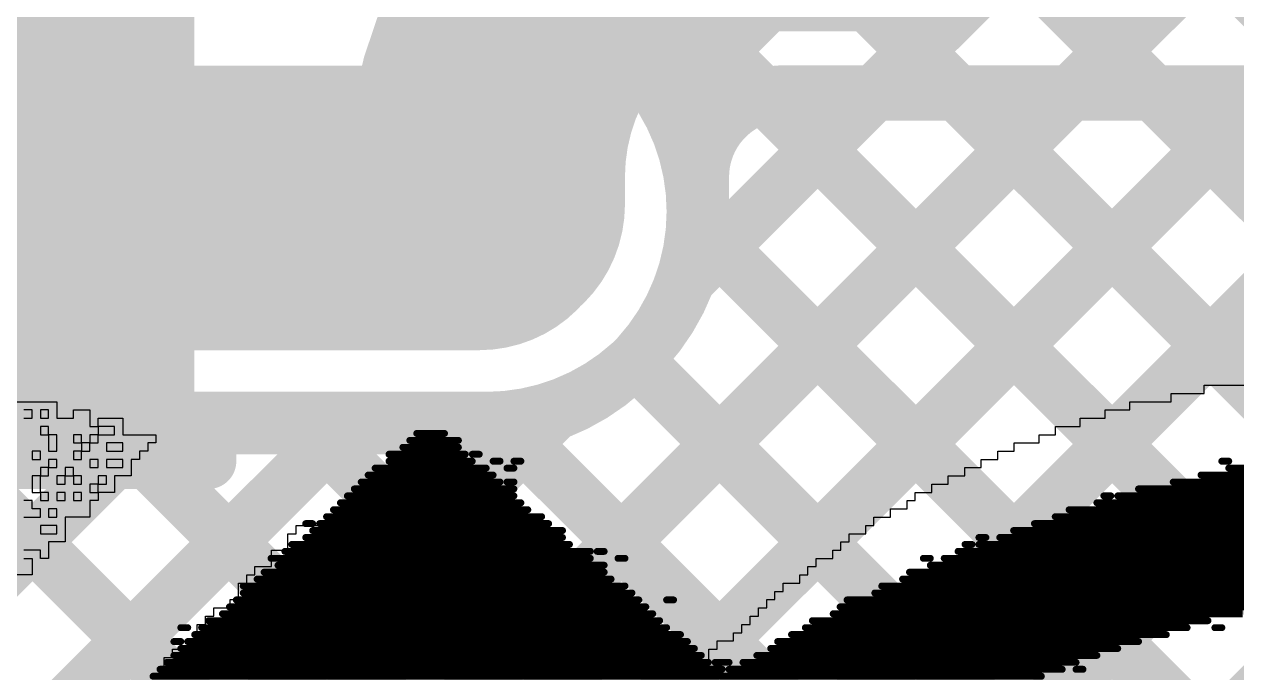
# Model space of a CAD drawing. Header units: millimetres. Extents: x 3.06 to 5.82, y 1.29 to 3.84.
# Drawn here: x 4.5384 to 4.7132, y 1.8055 to 1.899 of the extents above; entities that cross this region are included whole.
import ezdxf

# ---------------------------------------------------------------- set-up
doc = ezdxf.new("R2010")
doc.units = ezdxf.units.MM
doc.header["$MEASUREMENT"] = 0
for name, color, linetype in [('BottomLayer', 5, 'Continuous'), ('BottomOverlay', 54, 'Continuous'), ('BottomPaste', 16, 'Continuous'), ('BottomSolder', 6, 'Continuous'), ('MultiLayer', 9, 'Continuous'), ('TopLayer', 1, 'Continuous'), ('TopOverlay', 2, 'Continuous'), ('TopPaste', 8, 'Continuous'), ('TopSolder', 216, 'Continuous'), ('ViaHoleLayer', 16, 'Continuous')]:
    doc.layers.add(name, color=color, linetype=linetype)

# ---------------------------------------------------------------- blocks, each defined once
blk = doc.blocks.new('RES_0805_B_36')
at = {"layer": 'BottomLayer'}
for points in [[(-0.06, -0.025), (-0.02, -0.025), (-0.06, 0.025), (-0.02, 0.025)], [(0.02, -0.025), (0.06, -0.025), (0.02, 0.025), (0.06, 0.025)]]:
    blk.add_solid(points, dxfattribs=at)
at = {"layer": 'BottomOverlay', "const_width": 0.00787}
for points in [[(-0.065, 0.03), (-0.065, -0.03)], [(0.065, 0.03), (-0.065, 0.03)], [(0.065, 0.03), (0.065, -0.03)], [(0.065, -0.03), (-0.065, -0.03)]]:
    blk.add_lwpolyline(points, dxfattribs=at)
at = {"layer": 'BottomOverlay', "const_width": 0.00394}
for points in [[(-0.06697, 0.03, 1), (-0.06303, 0.03, 1)], [(-0.06697, 0.03, 1), (-0.06303, 0.03, 1)], [(0.06303, 0.03, 1), (0.06697, 0.03, 1)], [(0.06303, 0.03, 1), (0.06697, 0.03, 1)], [(-0.06697, -0.03, 1), (-0.06303, -0.03, 1)], [(-0.06697, -0.03, 1), (-0.06303, -0.03, 1)], [(0.06303, -0.03, 1), (0.06697, -0.03, 1)], [(0.06303, -0.03, 1), (0.06697, -0.03, 1)]]:
    blk.add_lwpolyline(points, format="xyb", close=True, dxfattribs=at)
at = {"layer": 'BottomPaste'}
for points in [[(-0.06, -0.025), (-0.02, -0.025), (-0.06, 0.025), (-0.02, 0.025)], [(0.02, -0.025), (0.06, -0.025), (0.02, 0.025), (0.06, 0.025)]]:
    blk.add_solid(points, dxfattribs=at)
at = {"layer": 'BottomSolder'}
for points in [[(-0.064, -0.029), (-0.016, -0.029), (-0.064, 0.029), (-0.016, 0.029)], [(0.016, -0.029), (0.064, -0.029), (0.016, 0.029), (0.064, 0.029)]]:
    blk.add_solid(points, dxfattribs=at)
blk = doc.blocks.new('SOT_23_53')
at = {"layer": 'TopLayer'}
for points in [[(-0.01614, 0.02126), (0.01614, 0.02126), (-0.01614, 0.05748), (0.01614, 0.05748)], [(-0.05354, -0.05748), (-0.02126, -0.05748), (-0.05354, -0.02126), (-0.02126, -0.02126)], [(0.02126, -0.05748), (0.05354, -0.05748), (0.02126, -0.02126), (0.05354, -0.02126)]]:
    blk.add_solid(points, dxfattribs=at)
at = {"layer": 'TopOverlay', "const_width": 0.00787}
for points in [[(-0.024, 0.034), (-0.063, 0.034)], [(-0.063, 0.034), (-0.063, -0.03)], [(0.063, 0.034), (0.024, 0.034)], [(0.063, 0.034), (0.063, -0.03)], [(0.013, -0.033), (-0.013, -0.033)]]:
    blk.add_lwpolyline(points, dxfattribs=at)
at = {"layer": 'TopOverlay'}
for points, const_width in [([(-0.06497, 0.034, 1), (-0.06103, 0.034, 1)], 0.00394), ([(-0.06497, 0.034, 1), (-0.06103, 0.034, 1)], 0.00394), ([(-0.02597, 0.034, 1), (-0.02203, 0.034, 1)], 0.00394), ([(0.02203, 0.034, 1), (0.02597, 0.034, 1)], 0.00394), ([(0.06103, 0.034, 1), (0.06497, 0.034, 1)], 0.00394), ([(0.06103, 0.034, 1), (0.06497, 0.034, 1)], 0.00394), ([(-0.06497, -0.03, 1), (-0.06103, -0.03, 1)], 0.00394), ([(0.06103, -0.03, 1), (0.06497, -0.03, 1)], 0.00394), ([(-0.01497, -0.033, 1), (-0.01103, -0.033, 1)], 0.00394), ([(0.01103, -0.033, 1), (0.01497, -0.033, 1)], 0.00394), ([(-0.06439, -0.045, 1), (-0.07161, -0.045, 1)], 0.01), ([(-0.07411, -0.045, 1), (-0.06911, -0.045, 1)], 0.005), ([(-0.06689, -0.045, 1), (-0.06189, -0.045, 1)], 0.005)]:
    blk.add_lwpolyline(points, format="xyb", close=True, dxfattribs=dict(at, const_width=const_width))
at = {"layer": 'TopPaste'}
for points in [[(-0.01614, 0.02126), (0.01614, 0.02126), (-0.01614, 0.05748), (0.01614, 0.05748)], [(-0.05354, -0.05748), (-0.02126, -0.05748), (-0.05354, -0.02126), (-0.02126, -0.02126)], [(0.02126, -0.05748), (0.05354, -0.05748), (0.02126, -0.02126), (0.05354, -0.02126)]]:
    blk.add_solid(points, dxfattribs=at)
at = {"layer": 'TopSolder'}
for points in [[(-0.02014, 0.01726), (0.02014, 0.01726), (-0.02014, 0.06148), (0.02014, 0.06148)], [(-0.05754, -0.06148), (-0.01726, -0.06148), (-0.05754, -0.01726), (-0.01726, -0.01726)], [(0.01726, -0.06148), (0.05754, -0.06148), (0.01726, -0.01726), (0.05754, -0.01726)]]:
    blk.add_solid(points, dxfattribs=at)

msp = doc.modelspace()

# ---------------------------------------------------------------- linework, layer by layer
at = {"layer": 'BottomLayer'}
for points, const_width in [([(4.57707, 1.9566), (5.02512, 1.50855)], 0.008), ([(4.60535, 1.9566), (5.0392, 1.52276)], 0.008), ([(4.61591, 1.90062), (4.67189, 1.9566)], 0.008), ([(4.63093, 1.88735), (4.70017, 1.9566)], 0.008), ([(4.63306, 1.8612), (4.72846, 1.9566)], 0.008), ([(4.63364, 1.9566), (5.06424, 1.526)], 0.008), ([(4.66192, 1.9566), (5.09252, 1.526)], 0.008), ([(4.50056, 1.70042), (4.74713, 1.94698)], 0.008), ([(4.51292, 1.68449), (4.75925, 1.93082)], 0.008), ([(4.52061, 1.66389), (4.78071, 1.924)], 0.008), ([(4.522, 1.60872), (4.83728, 1.924)], 0.008), ([(4.522, 1.637), (4.809, 1.924)], 0.008), ([(4.534, 1.872), (4.604, 1.872)], 0.04), ([(4.63496, 1.87042), (5.02655, 1.47884)], 0.008), ([(4.62646, 1.85064), (5.0091, 1.468)], 0.008), ([(4.48408, 1.71222), (4.6148, 1.84294)], 0.008), ([(4.46275, 1.71917), (4.58458, 1.841)], 0.008), ([(4.565, 1.841), (4.604, 1.841)], 0.008), ([(4.565, 1.836), (4.565, 1.841)], 0.008), ([(4.57953, 1.841), (4.95253, 1.468)], 0.008), ([(4.60761, 1.84121), (4.98082, 1.468)], 0.008), ([(4.43529, 1.72), (4.55129, 1.836)], 0.008), ([(4.503, 1.836), (4.565, 1.836)], 0.008), ([(4.52796, 1.836), (4.89596, 1.468)], 0.008), ([(4.55625, 1.836), (4.92425, 1.468)], 0.008)]:
    msp.add_lwpolyline(points, dxfattribs=dict(at, const_width=const_width))
at = {"layer": 'BottomLayer', "const_width": 0.008}
for points in [[(4.604, 1.903, -0.414214), (4.635, 1.872)], [(4.635, 1.872, -0.414214), (4.604, 1.841)]]:
    msp.add_lwpolyline(points, format="xyb", dxfattribs=at)
at = {"layer": 'BottomLayer'}
for points, const_width in [([(4.61391, 1.90062, 1), (4.61791, 1.90062, 1)], 0.004), ([(4.524, 1.872, 1), (4.544, 1.872, 1)], 0.02), ([(4.594, 1.872, 1), (4.614, 1.872, 1)], 0.02), ([(4.62893, 1.88735, 1), (4.63293, 1.88735, 1)], 0.004), ([(4.59909, 1.873, 1), (4.61091, 1.873, 1)], 0.01181), ([(4.633, 1.872, 1), (4.637, 1.872, 1)], 0.004), ([(4.633, 1.872, 1), (4.637, 1.872, 1)], 0.004), ([(4.63296, 1.87042, 1), (4.63696, 1.87042, 1)], 0.004), ([(4.63106, 1.8612, 1), (4.63506, 1.8612, 1)], 0.004), ([(4.62446, 1.85064, 1), (4.62846, 1.85064, 1)], 0.004), ([(4.6128, 1.84294, 1), (4.6168, 1.84294, 1)], 0.004), ([(4.563, 1.841, 1), (4.567, 1.841, 1)], 0.004), ([(4.563, 1.841, 1), (4.567, 1.841, 1)], 0.004), ([(4.57753, 1.841, 1), (4.58153, 1.841, 1)], 0.004), ([(4.58258, 1.841, 1), (4.58658, 1.841, 1)], 0.004), ([(4.602, 1.841, 1), (4.606, 1.841, 1)], 0.004), ([(4.602, 1.841, 1), (4.606, 1.841, 1)], 0.004), ([(4.60561, 1.84121, 1), (4.60961, 1.84121, 1)], 0.004), ([(4.54929, 1.836, 1), (4.55329, 1.836, 1)], 0.004), ([(4.55425, 1.836, 1), (4.55825, 1.836, 1)], 0.004), ([(4.563, 1.836, 1), (4.567, 1.836, 1)], 0.004), ([(4.563, 1.836, 1), (4.567, 1.836, 1)], 0.004)]:
    msp.add_lwpolyline(points, format="xyb", close=True, dxfattribs=dict(at, const_width=const_width))
at = {"layer": 'BottomOverlay', "const_width": 0.001}
for points in [[(4.595, 1.84), (4.599, 1.84)], [(4.593, 1.838), (4.601, 1.838)], [(4.594, 1.839), (4.601, 1.839)], [(4.591, 1.837), (4.602, 1.837)], [(4.591, 1.836), (4.603, 1.836)], [(4.603, 1.837), (4.604, 1.837)], [(4.606, 1.836), (4.607, 1.836)], [(4.609, 1.836), (4.61, 1.836)], [(4.711, 1.836), (4.712, 1.836)], [(4.588, 1.834), (4.606, 1.834)], [(4.589, 1.835), (4.605, 1.835)], [(4.608, 1.835), (4.609, 1.835)], [(4.708, 1.834), (4.813, 1.834)], [(4.712, 1.835), (4.809, 1.835)], [(4.587, 1.833), (4.607, 1.833)], [(4.608, 1.833), (4.609, 1.833)], [(4.704, 1.833), (4.817, 1.833)], [(4.585, 1.831), (4.609, 1.831)], [(4.586, 1.832), (4.609, 1.832)], [(4.694, 1.831), (4.695, 1.831)], [(4.696, 1.831), (4.825, 1.831)], [(4.699, 1.832), (4.821, 1.832)], [(4.583, 1.829), (4.611, 1.829)], [(4.584, 1.83), (4.61, 1.83)], [(4.689, 1.829), (4.831, 1.829)], [(4.693, 1.83), (4.828, 1.83)], [(4.579, 1.827), (4.58, 1.827)], [(4.581, 1.827), (4.614, 1.827)], [(4.582, 1.828), (4.613, 1.828)], [(4.684, 1.827), (4.837, 1.827)], [(4.687, 1.828), (4.835, 1.828)], [(4.58, 1.826), (4.616, 1.826)], [(4.681, 1.826), (4.839, 1.826)], [(4.577, 1.824), (4.617, 1.824)], [(4.579, 1.825), (4.616, 1.825)], [(4.674, 1.824), (4.675, 1.824)], [(4.676, 1.825), (4.677, 1.825)], [(4.676, 1.824), (4.845, 1.824)], [(4.679, 1.825), (4.842, 1.825)], [(4.574, 1.822), (4.62, 1.822)], [(4.576, 1.823), (4.62, 1.823)], [(4.621, 1.823), (4.622, 1.823)], [(4.624, 1.822), (4.625, 1.822)], [(4.668, 1.822), (4.669, 1.822)], [(4.671, 1.822), (4.85, 1.822)], [(4.673, 1.823), (4.848, 1.823)], [(4.573, 1.82), (4.622, 1.82)], [(4.575, 1.821), (4.622, 1.821)], [(4.666, 1.82), (4.855, 1.82)], [(4.669, 1.821), (4.852, 1.821)], [(4.572, 1.819), (4.623, 1.819)], [(4.665, 1.819), (4.747, 1.819)], [(4.57, 1.818), (4.625, 1.818)], [(4.57, 1.817), (4.626, 1.817)], [(4.661, 1.817), (4.73, 1.817)], [(4.662, 1.818), (4.738, 1.818)], [(4.568, 1.815), (4.628, 1.815)], [(4.569, 1.816), (4.627, 1.816)], [(4.631, 1.816), (4.632, 1.816)], [(4.656, 1.815), (4.718, 1.815)], [(4.657, 1.816), (4.723, 1.816)], [(4.565, 1.813), (4.63, 1.813)], [(4.567, 1.814), (4.629, 1.814)], [(4.652, 1.813), (4.709, 1.813)], [(4.655, 1.814), (4.714, 1.814)], [(4.561, 1.812), (4.562, 1.812)], [(4.564, 1.812), (4.631, 1.812)], [(4.651, 1.812), (4.706, 1.812)], [(4.71, 1.812), (4.711, 1.812)], [(4.56, 1.81), (4.561, 1.81)], [(4.562, 1.81), (4.634, 1.81)], [(4.563, 1.811), (4.633, 1.811)], [(4.647, 1.81), (4.699, 1.81)], [(4.649, 1.811), (4.703, 1.811)], [(4.56, 1.808), (4.636, 1.808)], [(4.561, 1.809), (4.635, 1.809)], [(4.644, 1.808), (4.693, 1.808)], [(4.646, 1.809), (4.696, 1.809)], [(4.558, 1.806), (4.639, 1.806)], [(4.559, 1.807), (4.637, 1.807)], [(4.638, 1.807), (4.64, 1.807)], [(4.64, 1.806), (4.688, 1.806)], [(4.642, 1.807), (4.69, 1.807)], [(4.69, 1.806), (4.691, 1.806)], [(4.557, 1.805), (4.685, 1.805)]]:
    msp.add_lwpolyline(points, dxfattribs=at)
at = {"layer": 'BottomOverlay', "const_width": 0.0005}
for points in [[(4.59475, 1.84, 1), (4.59525, 1.84, 1)], [(4.59875, 1.84, 1), (4.59925, 1.84, 1)], [(4.59275, 1.838, 1), (4.59325, 1.838, 1)], [(4.59375, 1.839, 1), (4.59425, 1.839, 1)], [(4.60075, 1.839, 1), (4.60125, 1.839, 1)], [(4.60075, 1.838, 1), (4.60125, 1.838, 1)], [(4.59075, 1.837, 1), (4.59125, 1.837, 1)], [(4.59075, 1.836, 1), (4.59125, 1.836, 1)], [(4.60175, 1.837, 1), (4.60225, 1.837, 1)], [(4.60275, 1.837, 1), (4.60325, 1.837, 1)], [(4.60275, 1.836, 1), (4.60325, 1.836, 1)], [(4.60375, 1.837, 1), (4.60425, 1.837, 1)], [(4.60575, 1.836, 1), (4.60625, 1.836, 1)], [(4.60675, 1.836, 1), (4.60725, 1.836, 1)], [(4.60875, 1.836, 1), (4.60925, 1.836, 1)], [(4.60975, 1.836, 1), (4.61025, 1.836, 1)], [(4.71075, 1.836, 1), (4.71125, 1.836, 1)], [(4.71175, 1.836, 1), (4.71225, 1.836, 1)], [(4.58775, 1.834, 1), (4.58825, 1.834, 1)], [(4.58875, 1.835, 1), (4.58925, 1.835, 1)], [(4.60475, 1.835, 1), (4.60525, 1.835, 1)], [(4.60575, 1.834, 1), (4.60625, 1.834, 1)], [(4.60775, 1.835, 1), (4.60825, 1.835, 1)], [(4.60875, 1.835, 1), (4.60925, 1.835, 1)], [(4.70775, 1.834, 1), (4.70825, 1.834, 1)], [(4.71175, 1.835, 1), (4.71225, 1.835, 1)], [(4.58675, 1.833, 1), (4.58725, 1.833, 1)], [(4.60675, 1.833, 1), (4.60725, 1.833, 1)], [(4.60775, 1.833, 1), (4.60825, 1.833, 1)], [(4.60875, 1.833, 1), (4.60925, 1.833, 1)], [(4.70375, 1.833, 1), (4.70425, 1.833, 1)], [(4.58475, 1.831, 1), (4.58525, 1.831, 1)], [(4.58575, 1.832, 1), (4.58625, 1.832, 1)], [(4.60875, 1.832, 1), (4.60925, 1.832, 1)], [(4.60875, 1.831, 1), (4.60925, 1.831, 1)], [(4.69375, 1.831, 1), (4.69425, 1.831, 1)], [(4.69475, 1.831, 1), (4.69525, 1.831, 1)], [(4.69575, 1.831, 1), (4.69625, 1.831, 1)], [(4.69875, 1.832, 1), (4.69925, 1.832, 1)], [(4.58275, 1.829, 1), (4.58325, 1.829, 1)], [(4.58375, 1.83, 1), (4.58425, 1.83, 1)], [(4.60975, 1.83, 1), (4.61025, 1.83, 1)], [(4.61075, 1.829, 1), (4.61125, 1.829, 1)], [(4.68875, 1.829, 1), (4.68925, 1.829, 1)], [(4.69275, 1.83, 1), (4.69325, 1.83, 1)], [(4.57875, 1.827, 1), (4.57925, 1.827, 1)], [(4.57975, 1.827, 1), (4.58025, 1.827, 1)], [(4.58075, 1.827, 1), (4.58125, 1.827, 1)], [(4.58175, 1.828, 1), (4.58225, 1.828, 1)], [(4.61275, 1.828, 1), (4.61325, 1.828, 1)], [(4.61375, 1.827, 1), (4.61425, 1.827, 1)], [(4.68375, 1.827, 1), (4.68425, 1.827, 1)], [(4.68675, 1.828, 1), (4.68725, 1.828, 1)], [(4.57975, 1.826, 1), (4.58025, 1.826, 1)], [(4.61575, 1.826, 1), (4.61625, 1.826, 1)], [(4.68075, 1.826, 1), (4.68125, 1.826, 1)], [(4.57675, 1.824, 1), (4.57725, 1.824, 1)], [(4.57875, 1.825, 1), (4.57925, 1.825, 1)], [(4.61575, 1.825, 1), (4.61625, 1.825, 1)], [(4.61675, 1.824, 1), (4.61725, 1.824, 1)], [(4.67375, 1.824, 1), (4.67425, 1.824, 1)], [(4.67475, 1.824, 1), (4.67525, 1.824, 1)], [(4.67575, 1.825, 1), (4.67625, 1.825, 1)], [(4.67575, 1.824, 1), (4.67625, 1.824, 1)], [(4.67675, 1.825, 1), (4.67725, 1.825, 1)], [(4.67875, 1.825, 1), (4.67925, 1.825, 1)], [(4.57375, 1.822, 1), (4.57425, 1.822, 1)], [(4.57575, 1.823, 1), (4.57625, 1.823, 1)], [(4.61975, 1.823, 1), (4.62025, 1.823, 1)], [(4.61975, 1.822, 1), (4.62025, 1.822, 1)], [(4.62075, 1.823, 1), (4.62125, 1.823, 1)], [(4.62175, 1.823, 1), (4.62225, 1.823, 1)], [(4.62375, 1.822, 1), (4.62425, 1.822, 1)], [(4.62475, 1.822, 1), (4.62525, 1.822, 1)], [(4.66775, 1.822, 1), (4.66825, 1.822, 1)], [(4.66875, 1.822, 1), (4.66925, 1.822, 1)], [(4.67075, 1.822, 1), (4.67125, 1.822, 1)], [(4.67275, 1.823, 1), (4.67325, 1.823, 1)], [(4.57275, 1.82, 1), (4.57325, 1.82, 1)], [(4.57475, 1.821, 1), (4.57525, 1.821, 1)], [(4.62175, 1.821, 1), (4.62225, 1.821, 1)], [(4.62175, 1.82, 1), (4.62225, 1.82, 1)], [(4.66575, 1.82, 1), (4.66625, 1.82, 1)], [(4.66875, 1.821, 1), (4.66925, 1.821, 1)], [(4.57175, 1.819, 1), (4.57225, 1.819, 1)], [(4.62275, 1.819, 1), (4.62325, 1.819, 1)], [(4.66475, 1.819, 1), (4.66525, 1.819, 1)], [(4.56975, 1.818, 1), (4.57025, 1.818, 1)], [(4.56975, 1.817, 1), (4.57025, 1.817, 1)], [(4.62475, 1.818, 1), (4.62525, 1.818, 1)], [(4.62575, 1.817, 1), (4.62625, 1.817, 1)], [(4.66075, 1.817, 1), (4.66125, 1.817, 1)], [(4.66175, 1.818, 1), (4.66225, 1.818, 1)], [(4.56775, 1.815, 1), (4.56825, 1.815, 1)], [(4.56875, 1.816, 1), (4.56925, 1.816, 1)], [(4.62675, 1.816, 1), (4.62725, 1.816, 1)], [(4.62775, 1.815, 1), (4.62825, 1.815, 1)], [(4.63075, 1.816, 1), (4.63125, 1.816, 1)], [(4.63175, 1.816, 1), (4.63225, 1.816, 1)], [(4.65575, 1.815, 1), (4.65625, 1.815, 1)], [(4.65675, 1.816, 1), (4.65725, 1.816, 1)], [(4.56475, 1.813, 1), (4.56525, 1.813, 1)], [(4.56675, 1.814, 1), (4.56725, 1.814, 1)], [(4.62875, 1.814, 1), (4.62925, 1.814, 1)], [(4.62975, 1.813, 1), (4.63025, 1.813, 1)], [(4.65175, 1.813, 1), (4.65225, 1.813, 1)], [(4.65475, 1.814, 1), (4.65525, 1.814, 1)], [(4.70875, 1.813, 1), (4.70925, 1.813, 1)], [(4.56075, 1.812, 1), (4.56125, 1.812, 1)], [(4.56175, 1.812, 1), (4.56225, 1.812, 1)], [(4.56375, 1.812, 1), (4.56425, 1.812, 1)], [(4.63075, 1.812, 1), (4.63125, 1.812, 1)], [(4.65075, 1.812, 1), (4.65125, 1.812, 1)], [(4.70575, 1.812, 1), (4.70625, 1.812, 1)], [(4.70975, 1.812, 1), (4.71025, 1.812, 1)], [(4.71075, 1.812, 1), (4.71125, 1.812, 1)], [(4.55975, 1.81, 1), (4.56025, 1.81, 1)], [(4.56075, 1.81, 1), (4.56125, 1.81, 1)], [(4.56175, 1.81, 1), (4.56225, 1.81, 1)], [(4.56275, 1.811, 1), (4.56325, 1.811, 1)], [(4.63275, 1.811, 1), (4.63325, 1.811, 1)], [(4.63375, 1.81, 1), (4.63425, 1.81, 1)], [(4.64675, 1.81, 1), (4.64725, 1.81, 1)], [(4.64875, 1.811, 1), (4.64925, 1.811, 1)], [(4.69875, 1.81, 1), (4.69925, 1.81, 1)], [(4.70275, 1.811, 1), (4.70325, 1.811, 1)], [(4.55975, 1.808, 1), (4.56025, 1.808, 1)], [(4.56075, 1.809, 1), (4.56125, 1.809, 1)], [(4.63475, 1.809, 1), (4.63525, 1.809, 1)], [(4.63575, 1.808, 1), (4.63625, 1.808, 1)], [(4.64375, 1.808, 1), (4.64425, 1.808, 1)], [(4.64575, 1.809, 1), (4.64625, 1.809, 1)], [(4.69275, 1.808, 1), (4.69325, 1.808, 1)], [(4.69575, 1.809, 1), (4.69625, 1.809, 1)], [(4.55775, 1.806, 1), (4.55825, 1.806, 1)], [(4.55875, 1.807, 1), (4.55925, 1.807, 1)], [(4.63675, 1.807, 1), (4.63725, 1.807, 1)], [(4.63775, 1.807, 1), (4.63825, 1.807, 1)], [(4.63875, 1.806, 1), (4.63925, 1.806, 1)], [(4.63975, 1.807, 1), (4.64025, 1.807, 1)], [(4.63975, 1.806, 1), (4.64025, 1.806, 1)], [(4.64175, 1.807, 1), (4.64225, 1.807, 1)], [(4.68775, 1.806, 1), (4.68825, 1.806, 1)], [(4.68975, 1.807, 1), (4.69025, 1.807, 1)], [(4.68975, 1.806, 1), (4.69025, 1.806, 1)], [(4.69075, 1.806, 1), (4.69125, 1.806, 1)], [(4.55675, 1.805, 1), (4.55725, 1.805, 1)], [(4.68475, 1.805, 1), (4.68525, 1.805, 1)]]:
    msp.add_lwpolyline(points, format="xyb", close=True, dxfattribs=at)
at = {"layer": 'BottomSolder', "const_width": 0.01581}
msp.add_lwpolyline([(4.59709, 1.873, 1), (4.61291, 1.873, 1)], format="xyb", close=True, dxfattribs=at)
at = {"layer": 'MultiLayer', "const_width": 0.01181}
msp.add_lwpolyline([(4.59909, 1.873, 1), (4.61091, 1.873, 1)], format="xyb", close=True, dxfattribs=at)
at = {"layer": 'TopLayer'}
for points, const_width in [([(4.605, 1.877, -0.414214), (4.64809, 1.92009)], 0.04), ([(4.636, 1.877, -0.414214), (4.64809, 1.88909)], 0.008), ([(4.636, 1.873, -0.414214), (4.605, 1.842)], 0.008), ([(4.636, 1.873, -0.414214), (4.605, 1.842)], 0.008)]:
    msp.add_lwpolyline(points, format="xyb", dxfattribs=dict(at, const_width=const_width))
for points, const_width in [([(4.30628, 1.393), (4.84252, 1.92924)], 0.008), ([(4.605, 1.873), (4.605, 1.877)], 0.04), ([(4.19239, 1.39224), (4.68923, 1.88909)], 0.008), ([(4.21243, 1.384), (4.71751, 1.88909)], 0.008), ([(4.24971, 1.393), (4.74571, 1.889)], 0.008), ([(4.278, 1.393), (4.774, 1.889)], 0.008), ([(4.508, 1.873), (4.605, 1.873)], 0.04), ([(4.63406, 1.8622), (4.66095, 1.88909)], 0.008), ([(4.64499, 1.88868), (5.02512, 1.50855)], 0.008), ([(4.64809, 1.88909), (4.719, 1.88909)], 0.008), ([(4.67287, 1.88909), (5.0392, 1.52276)], 0.008), ([(4.70115, 1.88909), (5.06824, 1.52199)], 0.008), ([(4.636, 1.873), (4.636, 1.877)], 0.008), ([(4.63581, 1.86957), (5.022, 1.48338)], 0.008), ([(4.62647, 1.85063), (5.022, 1.4551)], 0.008), ([(4.17099, 1.39913), (4.6158, 1.84394)], 0.008), ([(4.09929, 1.384), (4.55729, 1.842)], 0.008), ([(4.12758, 1.384), (4.58558, 1.842)], 0.008), ([(4.508, 1.842), (4.605, 1.842)], 0.008), ([(4.52196, 1.842), (4.97096, 1.393)], 0.008), ([(4.55025, 1.842), (4.99925, 1.393)], 0.008), ([(4.57853, 1.842), (5.022, 1.39853)], 0.008), ([(4.60677, 1.84205), (5.022, 1.42682)], 0.008)]:
    msp.add_lwpolyline(points, dxfattribs=dict(at, const_width=const_width))
for points, const_width in [([(4.595, 1.877, 1), (4.615, 1.877, 1)], 0.02), ([(4.595, 1.877, 1), (4.615, 1.877, 1)], 0.02), ([(4.595, 1.873, 1), (4.615, 1.873, 1)], 0.02), ([(4.595, 1.873, 1), (4.615, 1.873, 1)], 0.02), ([(4.64299, 1.88868, 1), (4.64699, 1.88868, 1)], 0.004), ([(4.64609, 1.88909, 1), (4.65009, 1.88909, 1)], 0.004), ([(4.64609, 1.88909, 1), (4.65009, 1.88909, 1)], 0.004), ([(4.65895, 1.88909, 1), (4.66295, 1.88909, 1)], 0.004), ([(4.67087, 1.88909, 1), (4.67487, 1.88909, 1)], 0.004), ([(4.68723, 1.88909, 1), (4.69123, 1.88909, 1)], 0.004), ([(4.69915, 1.88909, 1), (4.70315, 1.88909, 1)], 0.004), ([(4.59909, 1.873, 1), (4.61091, 1.873, 1)], 0.01181), ([(4.634, 1.877, 1), (4.638, 1.877, 1)], 0.004), ([(4.634, 1.877, 1), (4.638, 1.877, 1)], 0.004), ([(4.634, 1.873, 1), (4.638, 1.873, 1)], 0.004), ([(4.634, 1.873, 1), (4.638, 1.873, 1)], 0.004), ([(4.634, 1.873, 1), (4.638, 1.873, 1)], 0.004), ([(4.63381, 1.86957, 1), (4.63781, 1.86957, 1)], 0.004), ([(4.63206, 1.8622, 1), (4.63606, 1.8622, 1)], 0.004), ([(4.62447, 1.85063, 1), (4.62847, 1.85063, 1)], 0.004), ([(4.6138, 1.84394, 1), (4.6178, 1.84394, 1)], 0.004), ([(4.54825, 1.842, 1), (4.55225, 1.842, 1)], 0.004), ([(4.55529, 1.842, 1), (4.55929, 1.842, 1)], 0.004), ([(4.57653, 1.842, 1), (4.58053, 1.842, 1)], 0.004), ([(4.58358, 1.842, 1), (4.58758, 1.842, 1)], 0.004), ([(4.603, 1.842, 1), (4.607, 1.842, 1)], 0.004), ([(4.603, 1.842, 1), (4.607, 1.842, 1)], 0.004), ([(4.603, 1.842, 1), (4.607, 1.842, 1)], 0.004), ([(4.60477, 1.84205, 1), (4.60877, 1.84205, 1)], 0.004)]:
    msp.add_lwpolyline(points, format="xyb", close=True, dxfattribs=dict(at, const_width=const_width))
at = {"layer": 'TopOverlay'}
for p, q in [((4.70845, 1.84577), (4.70845, 1.84696)), ((4.70845, 1.84696), (4.7144, 1.84696)), ((4.70369, 1.84458), (4.70369, 1.84577)), ((4.70369, 1.84577), (4.70845, 1.84577)), ((4.5372, 1.84458), (4.54314, 1.84458)), ((4.53958, 1.84339), (4.53839, 1.84339)), ((4.53958, 1.8422), (4.53958, 1.84339)), ((4.54195, 1.84339), (4.54077, 1.84339)), ((4.54077, 1.84339), (4.54077, 1.8422)), ((4.54195, 1.8422), (4.54195, 1.84339)), ((4.54314, 1.84458), (4.54314, 1.84339)), ((4.54314, 1.84339), (4.54314, 1.8422)), ((4.54552, 1.8422), (4.54552, 1.84339)), ((4.54552, 1.84339), (4.5479, 1.84339)), ((4.5479, 1.84339), (4.5479, 1.8422)), ((4.69418, 1.8422), (4.69418, 1.84339)), ((4.69418, 1.84339), (4.69775, 1.84339)), ((4.69775, 1.84339), (4.69775, 1.84458)), ((4.69775, 1.84458), (4.70369, 1.84458)), ((4.53839, 1.8422), (4.53958, 1.8422)), ((4.54077, 1.8422), (4.54195, 1.8422)), ((4.54314, 1.8422), (4.54552, 1.8422)), ((4.5479, 1.8422), (4.5479, 1.84101)), ((4.54909, 1.84101), (4.54909, 1.8422)), ((4.54909, 1.8422), (4.55266, 1.8422)), ((4.55266, 1.8422), (4.55266, 1.84101)), ((4.69061, 1.84101), (4.69061, 1.8422)), ((4.69061, 1.8422), (4.69418, 1.8422)), ((4.54195, 1.84101), (4.54077, 1.84101)), ((4.54077, 1.84101), (4.54077, 1.83982)), ((4.54077, 1.83982), (4.54195, 1.83982)), ((4.54195, 1.83982), (4.54195, 1.84101)), ((4.54195, 1.83982), (4.54195, 1.83864)), ((4.54314, 1.83982), (4.54195, 1.83982)), ((4.54314, 1.83864), (4.54314, 1.83982)), ((4.54671, 1.83982), (4.54552, 1.83982)), ((4.54552, 1.83982), (4.54552, 1.83864)), ((4.54671, 1.83864), (4.54671, 1.83982)), ((4.5479, 1.84101), (4.54909, 1.84101)), ((4.54909, 1.83982), (4.5479, 1.83982)), ((4.5479, 1.83982), (4.5479, 1.83864)), ((4.54909, 1.84101), (4.54909, 1.83982)), ((4.55147, 1.84101), (4.54909, 1.84101)), ((4.54909, 1.83982), (4.55147, 1.83982)), ((4.54909, 1.83864), (4.54909, 1.83982)), ((4.55147, 1.83982), (4.55147, 1.84101)), ((4.55266, 1.84101), (4.55266, 1.83982)), ((4.55266, 1.83982), (4.55742, 1.83982)), ((4.55742, 1.83982), (4.55742, 1.83864)), ((4.68467, 1.83864), (4.68467, 1.83982)), ((4.68467, 1.83982), (4.68704, 1.83982)), ((4.68704, 1.83982), (4.68704, 1.84101)), ((4.68704, 1.84101), (4.69061, 1.84101)), ((4.54195, 1.83864), (4.54195, 1.83745)), ((4.54314, 1.83745), (4.54314, 1.83864)), ((4.54552, 1.83864), (4.54671, 1.83864)), ((4.54671, 1.83864), (4.54671, 1.83745)), ((4.5479, 1.83864), (4.54671, 1.83864)), ((4.5479, 1.83864), (4.54909, 1.83864)), ((4.5479, 1.83745), (4.5479, 1.83864)), ((4.55266, 1.83864), (4.55028, 1.83864)), ((4.55028, 1.83864), (4.55028, 1.83745)), ((4.55266, 1.83745), (4.55266, 1.83864)), ((4.55742, 1.83864), (4.55623, 1.83864)), ((4.55623, 1.83864), (4.55623, 1.83745)), ((4.6811, 1.83745), (4.6811, 1.83864)), ((4.6811, 1.83864), (4.68467, 1.83864)), ((4.54077, 1.83745), (4.53958, 1.83745)), ((4.53958, 1.83745), (4.53958, 1.83626)), ((4.53958, 1.83626), (4.54077, 1.83626)), ((4.54077, 1.83626), (4.54077, 1.83745)), ((4.54195, 1.83745), (4.54314, 1.83745)), ((4.54314, 1.83626), (4.54195, 1.83626)), ((4.54195, 1.83626), (4.54195, 1.83507)), ((4.54314, 1.83507), (4.54314, 1.83626)), ((4.54671, 1.83745), (4.54552, 1.83745)), ((4.54552, 1.83745), (4.54552, 1.83626)), ((4.54552, 1.83626), (4.54671, 1.83626)), ((4.54671, 1.83745), (4.5479, 1.83745)), ((4.54671, 1.83626), (4.54671, 1.83745)), ((4.54909, 1.83626), (4.5479, 1.83626)), ((4.5479, 1.83626), (4.5479, 1.83507)), ((4.54909, 1.83507), (4.54909, 1.83626)), ((4.55028, 1.83745), (4.55266, 1.83745)), ((4.55266, 1.83626), (4.55028, 1.83626)), ((4.55028, 1.83626), (4.55028, 1.83507)), ((4.55266, 1.83507), (4.55266, 1.83626)), ((4.55504, 1.83626), (4.55385, 1.83626)), ((4.55385, 1.83626), (4.55385, 1.83507)), ((4.55623, 1.83745), (4.55504, 1.83745)), ((4.55504, 1.83745), (4.55504, 1.83626)), ((4.67634, 1.83507), (4.67634, 1.83626)), ((4.67634, 1.83626), (4.67872, 1.83626)), ((4.67872, 1.83626), (4.67872, 1.83745)), ((4.67872, 1.83745), (4.6811, 1.83745)), ((4.54195, 1.83507), (4.54077, 1.83507)), ((4.54077, 1.83507), (4.54077, 1.83388)), ((4.54195, 1.83507), (4.54314, 1.83507)), ((4.54195, 1.83388), (4.54195, 1.83507)), ((4.54552, 1.83507), (4.54433, 1.83507)), ((4.54433, 1.83507), (4.54433, 1.83388)), ((4.54552, 1.83388), (4.54552, 1.83507)), ((4.5479, 1.83507), (4.54909, 1.83507)), ((4.55028, 1.83507), (4.55266, 1.83507)), ((4.55385, 1.83507), (4.55385, 1.83388)), ((4.67396, 1.83388), (4.67396, 1.83507)), ((4.67396, 1.83507), (4.67634, 1.83507)), ((4.54077, 1.83388), (4.53958, 1.83388)), ((4.53958, 1.83388), (4.53958, 1.83269)), ((4.54077, 1.83388), (4.54195, 1.83388)), ((4.54077, 1.83269), (4.54077, 1.83388)), ((4.54433, 1.83388), (4.54314, 1.83388)), ((4.54314, 1.83388), (4.54314, 1.83269)), ((4.54433, 1.83388), (4.54552, 1.83388)), ((4.54433, 1.83269), (4.54433, 1.83388)), ((4.54552, 1.83388), (4.54552, 1.83269)), ((4.54671, 1.83388), (4.54552, 1.83388)), ((4.54671, 1.83269), (4.54671, 1.83388)), ((4.55028, 1.83388), (4.54909, 1.83388)), ((4.54909, 1.83388), (4.54909, 1.83269)), ((4.55028, 1.83269), (4.55028, 1.83388)), ((4.55385, 1.83388), (4.55147, 1.83388)), ((4.55147, 1.83388), (4.55147, 1.83269)), ((4.67158, 1.83269), (4.67158, 1.83388)), ((4.67158, 1.83388), (4.67396, 1.83388)), ((4.53958, 1.83269), (4.53958, 1.8315)), ((4.53958, 1.8315), (4.54077, 1.8315)), ((4.54077, 1.8315), (4.54077, 1.83269)), ((4.54077, 1.8315), (4.54077, 1.83031)), ((4.54195, 1.8315), (4.54077, 1.8315)), ((4.54195, 1.83031), (4.54195, 1.8315)), ((4.54314, 1.83269), (4.54433, 1.83269)), ((4.54433, 1.8315), (4.54314, 1.8315)), ((4.54314, 1.8315), (4.54314, 1.83031)), ((4.54433, 1.83031), (4.54433, 1.8315)), ((4.54552, 1.83269), (4.54671, 1.83269)), ((4.54671, 1.8315), (4.54552, 1.8315)), ((4.54552, 1.8315), (4.54552, 1.83031)), ((4.54671, 1.83031), (4.54671, 1.8315)), ((4.54909, 1.83269), (4.5479, 1.83269)), ((4.5479, 1.83269), (4.5479, 1.8315)), ((4.5479, 1.8315), (4.54909, 1.8315)), ((4.54909, 1.8315), (4.54909, 1.83269)), ((4.54909, 1.83269), (4.55028, 1.83269)), ((4.55147, 1.8315), (4.54909, 1.8315)), ((4.54909, 1.8315), (4.54909, 1.83031)), ((4.55147, 1.83269), (4.55147, 1.8315)), ((4.66683, 1.83031), (4.66683, 1.8315)), ((4.66683, 1.8315), (4.66921, 1.8315)), ((4.66921, 1.8315), (4.66921, 1.83269)), ((4.66921, 1.83269), (4.67158, 1.83269)), ((4.53958, 1.83031), (4.53839, 1.83031)), ((4.53958, 1.82912), (4.53958, 1.83031)), ((4.54077, 1.83031), (4.54195, 1.83031)), ((4.54314, 1.83031), (4.54433, 1.83031)), ((4.54552, 1.83031), (4.54671, 1.83031)), ((4.54909, 1.83031), (4.5479, 1.83031)), ((4.5479, 1.83031), (4.5479, 1.82912)), ((4.66564, 1.82912), (4.66564, 1.83031)), ((4.66564, 1.83031), (4.66683, 1.83031)), ((4.53839, 1.82793), (4.54077, 1.82793)), ((4.54077, 1.82912), (4.53958, 1.82912)), ((4.54077, 1.82793), (4.54077, 1.82912)), ((4.54314, 1.82912), (4.54195, 1.82912)), ((4.54195, 1.82912), (4.54195, 1.82793)), ((4.54195, 1.82793), (4.54314, 1.82793)), ((4.54314, 1.82793), (4.54314, 1.82912)), ((4.5479, 1.82793), (4.54433, 1.82793)), ((4.54433, 1.82793), (4.54433, 1.82674)), ((4.5479, 1.82912), (4.5479, 1.82793)), ((4.66088, 1.82674), (4.66088, 1.82793)), ((4.66088, 1.82793), (4.66326, 1.82793)), ((4.66326, 1.82793), (4.66326, 1.82912)), ((4.66326, 1.82912), (4.66564, 1.82912)), ((4.54314, 1.82674), (4.54077, 1.82674)), ((4.54077, 1.82674), (4.54077, 1.82555)), ((4.54314, 1.82555), (4.54314, 1.82674)), ((4.54433, 1.82674), (4.54433, 1.82555)), ((4.57763, 1.82555), (4.57763, 1.82674)), ((4.57763, 1.82674), (4.5812, 1.82674)), ((4.5812, 1.82674), (4.5812, 1.82555)), ((4.65969, 1.82555), (4.65969, 1.82674)), ((4.65969, 1.82674), (4.66088, 1.82674)), ((4.54077, 1.82555), (4.54314, 1.82555)), ((4.54433, 1.82436), (4.54195, 1.82436)), ((4.54195, 1.82436), (4.54195, 1.82317)), ((4.54433, 1.82555), (4.54433, 1.82436)), ((4.57644, 1.82436), (4.57644, 1.82555)), ((4.57644, 1.82555), (4.57763, 1.82555)), ((4.57644, 1.82317), (4.57644, 1.82436)), ((4.5812, 1.82555), (4.58239, 1.82555)), ((4.58239, 1.82555), (4.58239, 1.82436)), ((4.58239, 1.82436), (4.58358, 1.82436)), ((4.58358, 1.82436), (4.58358, 1.82317)), ((4.65612, 1.82317), (4.65612, 1.82436)), ((4.65612, 1.82436), (4.65731, 1.82436)), ((4.65731, 1.82436), (4.65731, 1.82555)), ((4.65731, 1.82555), (4.65969, 1.82555)), ((4.54077, 1.82317), (4.53839, 1.82317)), ((4.54077, 1.82199), (4.54077, 1.82317)), ((4.54195, 1.82317), (4.54195, 1.82199)), ((4.57406, 1.82199), (4.57406, 1.82317)), ((4.57406, 1.82317), (4.57644, 1.82317)), ((4.58358, 1.82317), (4.58596, 1.82317)), ((4.58596, 1.82317), (4.58596, 1.82199)), ((4.65493, 1.82199), (4.65493, 1.82317)), ((4.65493, 1.82317), (4.65612, 1.82317)), ((4.53839, 1.82199), (4.53958, 1.82199)), ((4.53958, 1.82199), (4.53958, 1.8208)), ((4.53958, 1.8208), (4.53958, 1.81961)), ((4.54195, 1.82199), (4.54077, 1.82199)), ((4.57169, 1.81961), (4.57169, 1.8208)), ((4.57169, 1.8208), (4.57406, 1.8208)), ((4.57406, 1.8208), (4.57406, 1.82199)), ((4.58596, 1.82199), (4.58715, 1.82199)), ((4.58715, 1.82199), (4.58715, 1.8208)), ((4.58715, 1.8208), (4.58834, 1.8208)), ((4.58834, 1.8208), (4.58834, 1.81961)), ((4.65137, 1.81961), (4.65137, 1.8208)), ((4.65137, 1.8208), (4.65256, 1.8208)), ((4.65256, 1.8208), (4.65256, 1.82199)), ((4.65256, 1.82199), (4.65493, 1.82199)), ((4.53958, 1.81961), (4.5372, 1.81961)), ((4.5705, 1.81842), (4.5705, 1.81961)), ((4.5705, 1.81961), (4.57169, 1.81961)), ((4.58834, 1.81961), (4.58953, 1.81961)), ((4.58953, 1.81961), (4.58953, 1.81842)), ((4.65018, 1.81842), (4.65018, 1.81961)), ((4.65018, 1.81961), (4.65137, 1.81961)), ((4.56931, 1.81723), (4.56931, 1.81842)), ((4.56931, 1.81842), (4.5705, 1.81842)), ((4.56931, 1.81604), (4.56931, 1.81723)), ((4.58953, 1.81842), (4.59071, 1.81842)), ((4.59071, 1.81842), (4.59071, 1.81723)), ((4.59071, 1.81723), (4.5919, 1.81723)), ((4.5919, 1.81723), (4.5919, 1.81604)), ((4.64661, 1.81604), (4.64661, 1.81723)), ((4.64661, 1.81723), (4.6478, 1.81723)), ((4.6478, 1.81723), (4.6478, 1.81842)), ((4.6478, 1.81842), (4.65018, 1.81842)), ((4.56812, 1.81485), (4.56812, 1.81604)), ((4.56812, 1.81604), (4.56931, 1.81604)), ((4.5919, 1.81604), (4.59309, 1.81604)), ((4.59309, 1.81604), (4.59309, 1.81485)), ((4.64542, 1.81485), (4.64542, 1.81604)), ((4.64542, 1.81604), (4.64661, 1.81604)), ((4.56455, 1.81247), (4.56455, 1.81366)), ((4.56455, 1.81366), (4.56574, 1.81366)), ((4.56574, 1.81366), (4.56574, 1.81485)), ((4.56574, 1.81485), (4.56812, 1.81485)), ((4.59309, 1.81485), (4.59428, 1.81485)), ((4.59428, 1.81485), (4.59428, 1.81366)), ((4.59428, 1.81366), (4.59547, 1.81366)), ((4.59547, 1.81366), (4.59547, 1.81247)), ((4.64304, 1.81247), (4.64304, 1.81366)), ((4.64304, 1.81366), (4.64423, 1.81366)), ((4.64423, 1.81366), (4.64423, 1.81485)), ((4.64423, 1.81485), (4.64542, 1.81485)), ((4.56336, 1.81128), (4.56336, 1.81247)), ((4.56336, 1.81247), (4.56455, 1.81247)), ((4.59547, 1.81247), (4.59666, 1.81247)), ((4.59666, 1.81247), (4.59666, 1.81128)), ((4.64185, 1.81128), (4.64185, 1.81247)), ((4.64185, 1.81247), (4.64304, 1.81247)), ((4.56217, 1.8089), (4.56217, 1.81009)), ((4.56217, 1.81009), (4.56336, 1.81009)), ((4.56336, 1.81009), (4.56336, 1.81128)), ((4.59666, 1.81128), (4.59785, 1.81128)), ((4.59785, 1.81128), (4.59785, 1.81009)), ((4.59785, 1.81009), (4.59904, 1.81009)), ((4.59904, 1.81009), (4.59904, 1.8089)), ((4.63828, 1.8089), (4.63828, 1.81009)), ((4.63828, 1.81009), (4.64066, 1.81009)), ((4.64066, 1.81009), (4.64066, 1.81128)), ((4.64066, 1.81128), (4.64185, 1.81128)), ((4.55979, 1.80771), (4.55979, 1.8089)), ((4.55979, 1.8089), (4.56217, 1.8089)), ((4.59904, 1.8089), (4.59904, 1.80771)), ((4.6371, 1.80771), (4.6371, 1.8089)), ((4.6371, 1.8089), (4.63828, 1.8089)), ((4.5586, 1.80653), (4.5586, 1.80771)), ((4.5586, 1.80771), (4.55979, 1.80771)), ((4.5586, 1.80534), (4.5586, 1.80653)), ((4.59904, 1.80771), (4.60023, 1.80771)), ((4.60023, 1.80771), (4.60023, 1.80653)), ((4.60023, 1.80653), (4.60142, 1.80653)), ((4.60142, 1.80653), (4.60142, 1.80534)), ((4.63472, 1.80534), (4.63472, 1.80653)), ((4.63472, 1.80653), (4.6371, 1.80653)), ((4.6371, 1.80653), (4.6371, 1.80771))]:
    msp.add_line(p, q, dxfattribs=at)
at = {"layer": 'TopSolder', "const_width": 0.01581}
msp.add_lwpolyline([(4.59709, 1.873, 1), (4.61291, 1.873, 1)], format="xyb", close=True, dxfattribs=at)
at = {"layer": 'ViaHoleLayer', "const_width": 0.00787}
msp.add_lwpolyline([(4.60106, 1.873, 1), (4.60894, 1.873, 1)], format="xyb", close=True, dxfattribs=at)

# ---------------------------------------------------------------- block references
at = {"rotation": 180}
for name, p in [('SOT_23_53', (4.641, 1.95946)), ('RES_0805_B_36', (4.494, 1.872))]:
    msp.add_blockref(name, p, dxfattribs=at)

doc.saveas('drawing.dxf')
